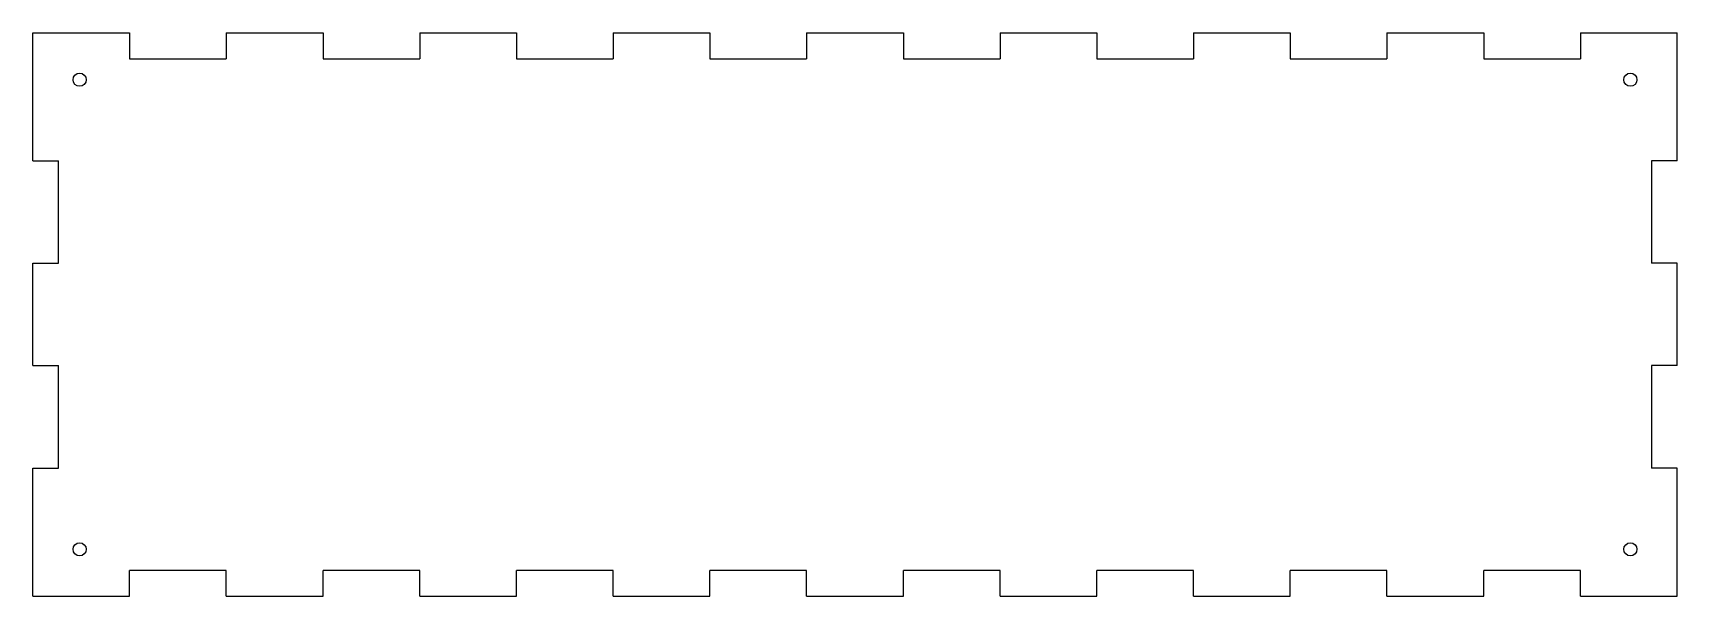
# Model space of a CAD drawing. Extents: x -177 to 136, y -35 to 72.
import ezdxf

# ---------------------------------------------------------------- set-up
doc = ezdxf.new("R2010")
doc.units = 0
doc.header["$MEASUREMENT"] = 0
doc.layers.add('VISIBLE', color=7, linetype='CONTINUOUS')

msp = doc.modelspace()

# ---------------------------------------------------------------- linework, layer by layer
at = {"layer": 'VISIBLE'}
for p, q in [((-177.25, 71.92), (-158.84, 71.92)), ((-177.25, 47.55), (-177.25, 71.92)), ((-158.84, 71.92), (-158.84, 67.02)), ((-140.43, 71.92), (-122.01, 71.92)), ((-140.43, 71.92), (-140.43, 67.02)), ((-122.01, 71.92), (-122.01, 67.02)), ((-103.6, 71.92), (-85.19, 71.92)), ((-103.6, 71.92), (-103.6, 67.02)), ((-85.19, 71.92), (-85.19, 67.02)), ((-66.78, 71.92), (-48.37, 71.92)), ((-66.78, 71.92), (-66.78, 67.02)), ((-48.37, 71.92), (-48.37, 67.02)), ((-29.96, 71.92), (-11.54, 71.92)), ((-29.96, 71.92), (-29.96, 67.02)), ((-11.54, 71.92), (-11.54, 67.02)), ((6.87, 71.92), (25.28, 71.92)), ((6.87, 71.92), (6.87, 67.02)), ((25.28, 71.92), (25.28, 67.02)), ((43.69, 71.92), (62.1, 71.92)), ((43.69, 71.92), (43.69, 67.02)), ((62.1, 71.92), (62.1, 67.02)), ((80.51, 71.92), (98.93, 71.92)), ((80.51, 71.92), (80.51, 67.02)), ((98.93, 71.92), (98.93, 67.02)), ((117.34, 71.92), (135.75, 71.92)), ((117.34, 71.92), (117.34, 67.02)), ((135.75, 47.55), (135.75, 71.92)), ((-158.84, 67.02), (-140.43, 67.02)), ((-122.01, 67.02), (-103.6, 67.02)), ((-85.19, 67.02), (-66.78, 67.02)), ((-48.37, 67.02), (-29.96, 67.02)), ((-11.54, 67.02), (6.87, 67.02)), ((25.28, 67.02), (43.69, 67.02)), ((62.1, 67.02), (80.51, 67.02)), ((98.93, 67.02), (117.34, 67.02)), ((-177.25, 47.55), (-172.35, 47.55)), ((-172.35, 28.08), (-172.35, 47.55)), ((130.85, 47.55), (130.85, 28.08)), ((135.75, 47.55), (130.85, 47.55)), ((-177.25, 28.08), (-172.35, 28.08)), ((-177.25, 8.61), (-177.25, 28.08)), ((135.75, 28.08), (130.85, 28.08)), ((135.75, 8.61), (135.75, 28.08)), ((-177.25, 8.61), (-172.35, 8.61)), ((-172.35, -10.87), (-172.35, 8.61)), ((135.75, 8.61), (130.85, 8.61)), ((130.85, 8.61), (130.85, -10.87)), ((-177.25, -10.87), (-172.35, -10.87)), ((-177.25, -35.24), (-177.25, -10.87)), ((135.75, -10.87), (130.85, -10.87)), ((135.75, -35.24), (135.75, -10.87)), ((-158.84, -35.24), (-158.84, -30.34)), ((-140.43, -30.34), (-158.84, -30.34)), ((-140.43, -35.24), (-140.43, -30.34)), ((-122.01, -35.24), (-122.01, -30.34)), ((-103.6, -30.34), (-122.01, -30.34)), ((-103.6, -35.24), (-103.6, -30.34)), ((-85.19, -35.24), (-85.19, -30.34)), ((-66.78, -30.34), (-85.19, -30.34)), ((-66.78, -35.24), (-66.78, -30.34)), ((-48.37, -35.24), (-48.37, -30.34)), ((-29.96, -30.34), (-48.37, -30.34)), ((-29.96, -35.24), (-29.96, -30.34)), ((-11.54, -35.24), (-11.54, -30.34)), ((6.87, -30.34), (-11.54, -30.34)), ((6.87, -35.24), (6.87, -30.34)), ((25.28, -35.24), (25.28, -30.34)), ((43.69, -30.34), (25.28, -30.34)), ((43.69, -35.24), (43.69, -30.34)), ((62.1, -35.24), (62.1, -30.34)), ((80.51, -30.34), (62.1, -30.34)), ((80.51, -35.24), (80.51, -30.34)), ((98.93, -35.24), (98.93, -30.34)), ((117.34, -30.34), (98.93, -30.34)), ((117.34, -35.24), (117.34, -30.34)), ((-177.25, -35.24), (-158.84, -35.24)), ((-140.43, -35.24), (-122.01, -35.24)), ((-103.6, -35.24), (-85.19, -35.24)), ((-66.78, -35.24), (-48.37, -35.24)), ((-29.96, -35.24), (-11.54, -35.24)), ((6.87, -35.24), (25.28, -35.24)), ((43.69, -35.24), (62.1, -35.24)), ((80.51, -35.24), (98.93, -35.24)), ((117.34, -35.24), (135.75, -35.24))]:
    msp.add_line(p, q, dxfattribs=at)
for centre in [(-168.35, 63.02), (126.85, 63.02), (-168.35, -26.34), (126.85, -26.34)]:
    msp.add_circle(centre, 1.25, dxfattribs=at)

doc.saveas('drawing.dxf')
